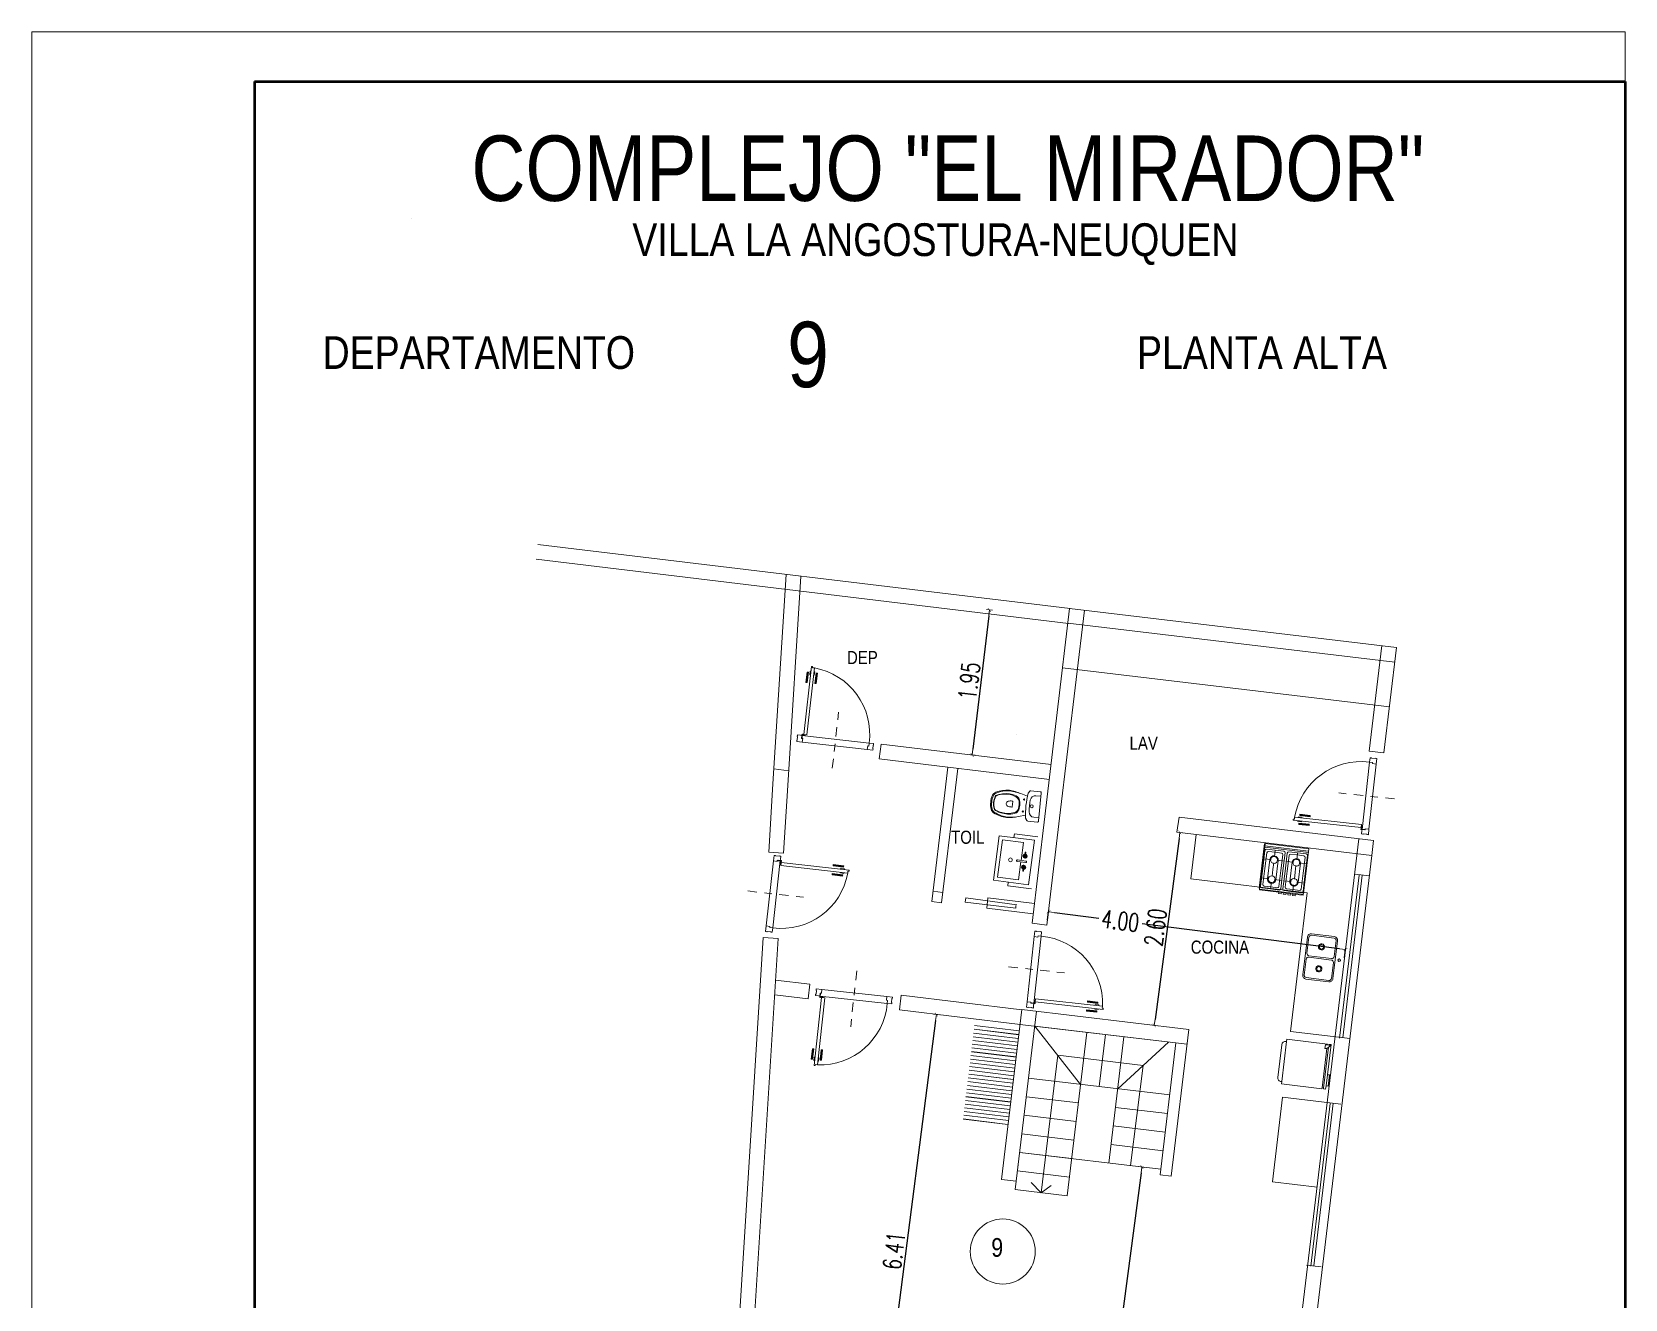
# Model space of a CAD drawing. Header units: millimetres. Extents: x 4525 to 9082, y 179 to 563.
# Drawn here: x 5274.77 to 5296.07, y 461.63 to 478.57 of the extents above; entities that cross this region are included whole.
import ezdxf

# ---------------------------------------------------------------- set-up
doc = ezdxf.new("R2010")
doc.units = ezdxf.units.MM
doc.header["$LTSCALE"] = 100
doc.linetypes.add('ACAD_ISO04W100', pattern=[30, 24, -3, 0, -3])
doc.linetypes.add('DASHDOT2', pattern=[0.5, 0.25, -0.125, 0, -0.125])
doc.layers.get('DEFPOINTS').update_dxf_attribs({"lineweight": 5})
for name, color, linetype, lineweight in [('000-Ejes', 251, 'ACAD_ISO04W100', 5), ('003-Mesada', 31, 'Continuous', 25), ('004-Carpinterias', 1, 'Continuous', 18), ('004-Carpinterias Puertas', 1, 'Continuous', 13), ('006-Cotas parciales', 7, 'Continuous', 5), ('A01-Barrido', 250, 'Continuous', 5), ('A01-Carpinterias', 1, 'Continuous', 18), ('EQ-cocinas', 24, 'Continuous', 18), ('HATCH MUROS', 251, 'Continuous', 9), ('SANIT', 12, 'Continuous', 13), ('SANIT-INT', 11, 'Continuous', 5)]:
    doc.layers.add(name, color=color, linetype=linetype, lineweight=lineweight)
doc.layers.add('CONT-MNR', color=47, linetype='Continuous')
doc.styles.add('AREAL', font='ARIALN.TTF')
doc.styles.add('COTAS', font='ROMANS.shx', dxfattribs={"width": 0.7})
doc.dimstyles.new('COTA40', dxfattribs={"dimscale": 0.4, "dimtxt": 0.3, "dimasz": 0.2, "dimexe": 0, "dimexo": 0, "dimgap": 0.09, "dimtad": 1, "dimzin": 0, "dimdsep": 46, "dimtxsty": 'COTAS', "dimblk1": 'COTA_N', "dimblk2": 'COTA_N', "dimsah": 1, "dimcen": 0.1, "dimclrd": 1, "dimclre": 8, "dimclrt": 5, "dimaunit": 1, "dimadec": 3, "dimazin": 0, "dimtfac": 1, "dimtix": 1, "dimtmove": 2, "dimatfit": 3, "dimldrblk": 'COTA_N', "dimfxl": 0, "dimtolj": 1, "dimtzin": 0, "dimarcsym": 0})

# ---------------------------------------------------------------- blocks, each defined once
blk = doc.blocks.new('COTA_N')
for p, q in [((-1, 0), (0, 0)), ((0, 0.5), (0, -0.5))]:
    blk.add_line(p, q)
at = {"const_width": 0.065}
blk.add_lwpolyline([(0.1414213562373163, 0.1414213562373021), (0.2828427124746327, 0.2828427124746187), (0, 0), (-0.1414213562373021, -0.1414213562373021), (-0.2828427124746185, -0.2828427124746185)], dxfattribs=at)
blk = doc.blocks.new('*D662')
at = {"layer": '006-Cotas parciales', "color": 1, "lineweight": -2, "ltscale": 100}
blk.add_line((5287.558187513844, 470.7651356786924), (5287.345645374095, 468.9857122337349), dxfattribs=at)
at = {"layer": 'DEFPOINTS', "color": 0, "ltscale": 100}
for p in [(5287.567675621155, 470.844571034924), (5287.336157266796, 468.9062768775018), (5287.33615726679, 468.9062768775026)]:
    blk.add_point(p, dxfattribs=at)
at = {"layer": '006-Cotas parciales', "color": 1, "lineweight": -2, "ltscale": 100, "xscale": 0.08000000000000002, "yscale": 0.08000000000000002, "zscale": 0.08000000000000002}
for p, rotation in [((5287.567675621149, 470.8445710349248), 83.18861111115189), ((5287.33615726679, 468.9062768775026), 263.1886111111519)]:
    blk.add_blockref('COTA_N', p, dxfattribs=dict(at, rotation=rotation))
at = {"layer": '006-Cotas parciales', "color": 5, "ltscale": 100, "insert": (5287.297017499316, 469.8939257654577), "char_height": 0.12, "attachment_point": 5, "rotation": 83.18861111115189, "style": 'COTAS'}
blk.add_mtext('\\A1;{\\H2x;1.95}', dxfattribs=at)
blk = doc.blocks.new('Anaf1')
at = {"layer": 'SANIT', "linetype": 'ByBlock'}
for p, q in [((-0.2949999999999591, 0), (0.2950000000001864, 1.13686837721616e-13)), ((-0.2949999999999591, -0.04999999999995453), (-0.2949999999999591, 0)), ((0.2950000000001864, 1.13686837721616e-13), (0.2950000000001864, -0.6249999999998863)), ((-0.2949999999999591, -0.04999999999995453), (-0.2949999999999591, -0.6159999999999854)), ((-0.2860000000000582, -0.33299999999997), (-0.2860000000000582, -0.09199999999998454)), ((-0.2659999999999627, -0.07200000000000273), (-0.1499999999999773, -0.07200000000000273)), ((-0.03399999999999181, -0.07200000000000273), (-0.1499999999999773, -0.07200000000000273)), ((-0.01400000000001, -0.33299999999997), (-0.01400000000001, -0.09199999999998454)), ((0.01400000000001, -0.33299999999997), (0.01400000000001, -0.09199999999998454)), ((0.03399999999999181, -0.07200000000000273), (0.1499999999999773, -0.07200000000000273)), ((0.2660000000001901, -0.07199999999988904), (0.1499999999999773, -0.07200000000000273)), ((0.2860000000002856, -0.3329999999998563), (0.2860000000002856, -0.09199999999987085)), ((-0.2860000000000582, -0.33299999999997), (-0.2860000000000582, -0.5739999999999554)), ((-0.01400000000001, -0.33299999999997), (-0.01400000000001, -0.5739999999999554)), ((0.01400000000001, -0.33299999999997), (0.01400000000001, -0.5739999999999554)), ((0.2860000000002856, -0.3329999999998563), (0.2860000000002856, -0.5739999999998417)), ((-0.2949999999999591, -0.625), (-0.2949999999999591, -0.6159999999999854)), ((-0.03499999999996817, -0.625), (-0.2949999999999591, -0.625)), ((-0.2659999999999627, -0.5940000000000509), (-0.1499999999999773, -0.5940000000000509)), ((-0.03399999999999181, -0.5940000000000509), (-0.1499999999999773, -0.5940000000000509)), ((-0.03499999999996817, -0.625), (-0.03499999999996817, -0.6430000000000291)), ((0.0009999999999763531, -0.6430000000000291), (0.0009999999999763531, -0.625)), ((0.02800000000002001, -0.625), (0.0009999999999763531, -0.625)), ((0.02800000000002001, -0.625), (0.02800000000002001, -0.6430000000000291)), ((0.03399999999999181, -0.5940000000000509), (0.1499999999999773, -0.5940000000000509)), ((0.06399999999996453, -0.6430000000000291), (0.06399999999996453, -0.625)), ((0.09100000000000819, -0.625), (0.06399999999996453, -0.625)), ((0.09100000000000819, -0.625), (0.09100000000000819, -0.6430000000000291)), ((0.1269999999999527, -0.6430000000000291), (0.1269999999999527, -0.625)), ((0.1539999999999964, -0.625), (0.1269999999999527, -0.625)), ((0.2660000000001901, -0.5939999999999372), (0.1499999999999773, -0.5940000000000509)), ((0.1539999999999964, -0.625), (0.1539999999999964, -0.6430000000000291)), ((0.2950000000001864, -0.6249999999998863), (0.1900000000000546, -0.625)), ((0.1900000000000546, -0.6430000000000291), (0.1900000000000546, -0.625)), ((-0.03499999999996817, -0.6430000000000291), (0.0009999999999763531, -0.6430000000000291)), ((0.02800000000002001, -0.6430000000000291), (0.06399999999996453, -0.6430000000000291)), ((0.09100000000000819, -0.6430000000000291), (0.1269999999999527, -0.6430000000000291)), ((0.1539999999999964, -0.6430000000000291), (0.1900000000000546, -0.6430000000000291))]:
    blk.add_line(p, q, dxfattribs=at)
for centre in [(-0.1499999999999773, -0.2029999999999745), (0.1499999999999773, -0.2029999999999745), (-0.1499999999999773, -0.4629999999999654), (0.1499999999999773, -0.4629999999999654)]:
    blk.add_circle(centre, 0.046, dxfattribs=at)
for centre, start, end in [((-0.2659999999999627, -0.09199999999998454), 90, 180), ((-0.03399999999999181, -0.09199999999998454), 0, 90), ((0.03399999999999181, -0.09199999999998454), 90, 180), ((0.2660000000001901, -0.09199999999987085), 0, 90), ((-0.2659999999999627, -0.5739999999999554), 180, 270), ((-0.03399999999999181, -0.5739999999999554), 270, 0), ((0.03399999999999181, -0.5739999999999554), 180, 270), ((0.2660000000001901, -0.5739999999998417), 270, 0)]:
    blk.add_arc(centre, 0.02, start, end, dxfattribs=at)
at = {"layer": 'SANIT-INT'}
for p, q in [((-0.2949999999999591, -0.03200000000003911), (0.2950000000001864, -0.03199999999992542)), ((-0.2949999999999591, -0.04999999999995453), (0.2950000000001864, -0.04999999999984084)), ((-0.2860000000000582, -0.2029999999999745), (-0.1895470447259413, -0.2029999999999745)), ((-0.2580000000000382, -0.33299999999997), (-0.2580000000000382, -0.1200000000000045)), ((-0.2380000000000564, -0.1000000000000227), (-0.1499999999999773, -0.1000000000000227)), ((-0.2050000000000409, -0.2029999999999745), (-0.2050000000000409, -0.4629999999999654)), ((-0.1499999999999773, -0.07200000000000273), (-0.1499999999999773, -0.1634529552741242)), ((-0.06200000000001182, -0.1000000000000227), (-0.1499999999999773, -0.1000000000000227)), ((-0.01400000000001, -0.2029999999999745), (-0.1104529552741269, -0.2029999999999745)), ((-0.09500000000002728, -0.2029999999999745), (-0.09500000000002728, -0.4629999999999654)), ((-0.04200000000003001, -0.33299999999997), (-0.04200000000003001, -0.1200000000000045)), ((0.01400000000001, -0.2029999999999745), (0.1104529552741269, -0.2029999999999745)), ((0.04200000000003001, -0.33299999999997), (0.04200000000003001, -0.1200000000000045)), ((0.06200000000001182, -0.1000000000000227), (0.1499999999999773, -0.1000000000000227)), ((0.09500000000002728, -0.2029999999999745), (0.09500000000002728, -0.4629999999999654)), ((0.1499999999999773, -0.07200000000000273), (0.1499999999999773, -0.1634529552741242)), ((0.23700000000008, -0.1000000000000227), (0.1499999999999773, -0.1000000000000227)), ((0.2860000000002856, -0.2029999999998608), (0.1895470447259413, -0.2029999999999745)), ((0.2050000000000409, -0.2029999999999745), (0.2050000000000409, -0.4629999999999654)), ((0.2580000000002656, -0.3329999999998563), (0.2580000000002656, -0.1199999999998909)), ((-0.2580000000000382, -0.33299999999997), (-0.2580000000000382, -0.5460000000000491)), ((-0.1499999999999773, -0.2425470447258249), (-0.1499999999999773, -0.33299999999997)), ((-0.1499999999999773, -0.4234529552741151), (-0.1499999999999773, -0.33299999999997)), ((-0.04200000000003001, -0.33299999999997), (-0.04200000000003001, -0.5460000000000491)), ((0.04200000000003001, -0.33299999999997), (0.04200000000003001, -0.5460000000000491)), ((0.1499999999999773, -0.2425470447258249), (0.1499999999999773, -0.33299999999997)), ((0.1499999999999773, -0.4234529552741151), (0.1499999999999773, -0.33299999999997)), ((0.2580000000002656, -0.3329999999998563), (0.2580000000002656, -0.5459999999999354)), ((0.2950000000001864, -0.6159999999998718), (-0.2949999999999591, -0.6159999999999854)), ((-0.2860000000000582, -0.4629999999999654), (-0.1895470447259413, -0.4629999999999654)), ((-0.2380000000000564, -0.5660000000000309), (-0.1499999999999773, -0.5660000000000309)), ((-0.1499999999999773, -0.5940000000000509), (-0.1499999999999773, -0.5025470447258158)), ((-0.06200000000001182, -0.5660000000000309), (-0.1499999999999773, -0.5660000000000309)), ((-0.01400000000001, -0.4629999999999654), (-0.1104529552741269, -0.4629999999999654)), ((0.0009999999999763531, -0.625), (-0.03499999999996817, -0.625)), ((0.01400000000001, -0.4629999999999654), (0.1104529552741269, -0.4629999999999654)), ((0.06399999999996453, -0.625), (0.02800000000002001, -0.625)), ((0.06200000000001182, -0.5660000000000309), (0.1499999999999773, -0.5660000000000309)), ((0.1269999999999527, -0.625), (0.09100000000000819, -0.625)), ((0.1499999999999773, -0.5940000000000509), (0.1499999999999773, -0.5025470447258158)), ((0.23700000000008, -0.5660000000000309), (0.1499999999999773, -0.5660000000000309)), ((0.1900000000000546, -0.625), (0.1539999999999964, -0.625)), ((0.2860000000002856, -0.4629999999998518), (0.1895470447259413, -0.4629999999999654))]:
    blk.add_line(p, q, dxfattribs=at)
for centre, radius, start, end in [((-0.2380000000000564, -0.1200000000000045), 0.02, 90, 180), ((-0.1499999999999773, -0.2029999999999745), 0.055, 0, 180), ((-0.06200000000001182, -0.1200000000000045), 0.02, 0, 90), ((0.06200000000001182, -0.1200000000000045), 0.02, 90, 180), ((0.1499999999999773, -0.2029999999999745), 0.055, 0, 180), ((0.2371434290697607, -0.1208743994770884), 0.02087489222549785, 2.400686010455708, 90.39367604510993), ((-0.2380000000000564, -0.5460000000000491), 0.02, 180, 270), ((-0.1499999999999773, -0.4629999999999654), 0.055, 180, 0), ((-0.06200000000001182, -0.5460000000000491), 0.02, 270, 0), ((0.06200000000001182, -0.5460000000000491), 0.02, 180, 270), ((0.1499999999999773, -0.4629999999999654), 0.055, 180, 0), ((0.237143429069647, -0.5451256005227378), 0.02087489222558157, 269.6063239552093, 357.5993139895573)]:
    blk.add_arc(centre, radius, start, end, dxfattribs=at)
blk = doc.blocks.new('MI PILETA 104EC')
at = {"layer": 'SANIT'}
for points in [[(-0.009999999999990905, 0.1035258468169786), (-0.009999999999990905, 0.4135258468170377, 0.414213562373095), (-0.03999999999996362, 0.4435258468170105), (-0.2549999999999955, 0.4435258468170105, 0.4142135623731034), (-0.2849999999999682, 0.4135258468170377), (-0.2849999999999682, 0.1035258468169786, 0.414213562373095), (-0.2549999999999955, 0.07352584681700591), (-0.03999999999996362, 0.07352584681700591, 0.414213562373095)], [(0.04000000000007731, 0.4435258468170105), (0.2549999999999955, 0.4435258468170105, -0.414213562373095), (0.2850000000000819, 0.4135258468169241), (0.2849999999999682, 0.1035258468169786, -0.414213562373095), (0.2549999999999955, 0.07352584681700591), (0.04000000000007731, 0.07352584681700591, -0.414213562373095), (0.009999999999990905, 0.1035258468169786), (0.009999999999990905, 0.4135258468169241, -0.414213562373095)]]:
    blk.add_lwpolyline(points, format="xyb", close=True, dxfattribs=at)
at = {"layer": 'SANIT-INT'}
blk.add_lwpolyline([(0.3050000000000637, 0.1035258468169786), (0.3050000000000637, 0.4135258468170377, 0.4142135623738675), (0.2549999999999955, 0.4635258468169923), (-0.2549999999999955, 0.4635258468169923, 0.4142135623738675), (-0.3050000000000637, 0.4135258468170377), (-0.3050000000000637, 0.1035258468169786, 0.4142135623732016), (-0.2549999999999955, 0.05352584681713779), (0.2550000000001091, 0.0535258468170241, 0.4142135623732016)], format="xyb", close=True, dxfattribs=at)
for centre, radius in [((-0.1474999999999227, 0.258525846817065), 0.0409911865168624), ((-0.1474999999999227, 0.258525846817065), 0.02896462872615757), ((0.1475000000000364, 0.2585258468169513), 0.0409911865168624), ((0.1475000000000364, 0.2585258468169513), 0.02896462872615757), ((0, 0), 0.017)]:
    blk.add_circle(centre, radius, dxfattribs=at)
blk = doc.blocks.new('Hela1')
at = {"layer": 'SANIT'}
for p, q in [((-0.2200000000000015, 0), (0.2200000000000015, 0)), ((-0.2999999999999998, -0.6100000000000012), (-0.2999999999999998, -0.0600000000000005)), ((-0.2999999999999998, -0.0600000000000005), (-0.2700000000000022, -0.06000000000000227)), ((-0.2700000000000005, -0.0600000000000005), (-0.2700000000000005, -0.05000000000000071)), ((-0.2700000000000022, -0.06000000000000227), (0.2700000000000005, -0.0600000000000005)), ((0.2700000000000005, -0.05000000000000071), (0.2700000000000005, -0.0600000000000005)), ((0.2700000000000005, -0.06000000000000227), (0.2999999999999998, -0.0600000000000005)), ((0.2999999999999998, -0.0600000000000005), (0.2999999999999998, -0.6100000000000012)), ((-0.2999999999999998, -0.6100000000000012), (-0.2900000000000018, -0.6100000000000021)), ((-0.2900000000000018, -0.6300000000000008), (-0.2999999999999998, -0.6300000000000008)), ((-0.3000000000000016, -0.6300000000000008), (-0.2999999999999998, -0.660000000000001)), ((-0.2900000000000018, -0.6100000000000021), (-0.2900000000000018, -0.6300000000000008)), ((0.2900000000000018, -0.6100000000000021), (0.2900000000000018, -0.6300000000000008)), ((0.2900000000000018, -0.6100000000000021), (0.2999999999999998, -0.6100000000000012)), ((0.2999999999999998, -0.6300000000000008), (0.2900000000000018, -0.6300000000000008)), ((0.2999999999999998, -0.6300000000000008), (0.2999999999999998, -0.660000000000001)), ((-0.2550000000000017, -0.6600000000000001), (-0.2999999999999998, -0.660000000000001)), ((-0.2550000000000017, -0.6900000000000013), (-0.2550000000000017, -0.6600000000000001)), ((-0.2550000000000017, -0.6900000000000004), (-0.1049999999999995, -0.6900000000000013)), ((-0.1049999999999995, -0.6900000000000022), (-0.1049999999999995, -0.6600000000000001)), ((0.2999999999999998, -0.660000000000001), (-0.1049999999999995, -0.6599999999999993))]:
    blk.add_line(p, q, dxfattribs=at)
for centre, start, end in [((-0.2200000000000015, -0.05000000000000071), 89.99999999999979, 180), ((0.2200000000000015, -0.05000000000000071), 0, 89.99999999999974)]:
    blk.add_arc(centre, 0.05, start, end, dxfattribs=at)
at = {"layer": 'SANIT-INT'}
for p, q in [((-0.2900000000000018, -0.6100000000000021), (0.2400000000000011, -0.6100000000000021)), ((-0.2900000000000018, -0.6300000000000008), (0.2600000000000007, -0.6300000000000008)), ((0.2400000000000011, -0.6100000000000021), (0.2400000000000011, -0.5850000000000017)), ((0.2400000000000011, -0.5850000000000017), (0.2900000000000018, -0.5850000000000017)), ((0.2900000000000018, -0.6600000000000028), (0.2400000000000011, -0.6100000000000021)), ((0.2900000000000018, -0.5850000000000017), (0.2900000000000018, -0.6100000000000021)), ((0.2900000000000018, -0.6300000000000008), (0.2900000000000018, -0.6600000000000028)), ((-0.2550000000000017, -0.6600000000000001), (-0.1049999999999995, -0.6599999999999993))]:
    blk.add_line(p, q, dxfattribs=at)
blk = doc.blocks.new('INOD-MONACO-AP-PLANTA-CON-DPTO')
at = {"layer": 'SANIT'}
for p, q in [((-0.1875, 0), (0.1875, 0)), ((-0.2044999999999391, -0.01500000000010004), (-0.2044999999999391, -0.1421095426510419)), ((-0.1744726813707302, -0.1716958425374742), (-0.1971309899890912, -0.1561182553623439)), ((-0.1300043800614503, -0.1794738217547547), (-0.1559731098107022, -0.2704400000000078)), ((0.1269543567073015, -0.1798239402976378), (0.1519168901892272, -0.2704400000000078)), ((0.1744726813707302, -0.1716958425374742), (0.1971309899890912, -0.1561182553623439)), ((0.2044999999999391, -0.01500000000010004), (0.2044999999999391, -0.1421095426510419))]:
    blk.add_line(p, q, dxfattribs=at)
for points in [[(-0.103501688297797, -0.300088000144342, 0.02891968446601949), (-0.1109281098107431, -0.3100400000000718, 0.1569982379524856), (-0.1327081098107783, -0.4882399999999052, 0.07282937098922942), (-0.1049881098107335, -0.5872400000000653, 0.2043327168444823), (-0.08370310981069906, -0.6070400000000973, 0.08039211096279854), (-0.002028109810680689, -0.6223849999998947)], [(-0.002028109810680689, -0.2704400000000078, 0.1215239087016815), (-0.08521360647660003, -0.285907796123638, 0.06069296288012443)], [(-0.002028109810680689, -0.2704400000000078, -0.1215239087016815), (0.08115738685512497, -0.285907796123638, -0.06069296288012443)], [(0.09944546867643567, -0.300088000144342, -0.02891968446601949), (0.106871890189268, -0.3100400000000718, -0.1569982379524856), (0.1286518901893032, -0.4882399999999052, -0.07282937098922942), (0.1009318901892584, -0.5872400000000653, -0.2043327168444823), (0.07964689018933768, -0.6070400000000973, -0.08039211096279854), (-0.002028109810680689, -0.6223849999998947)], [(-0.1242130356785083, -0.6086133216533653, 0.1229684794302639), (-0.09120409791148631, -0.6341285035780402, 0.09256830714706141), (-0.002028109810680689, -0.6471950019015367, 0.0933757579531992)], [(0.1201568160571469, -0.6086133216533653, -0.1229684794302639), (0.08714787829001125, -0.6341285035780402, -0.09256830714707319), (-0.002028109810680689, -0.6471950019015367, -0.0933757579531992)]]:
    blk.add_lwpolyline(points, format="xyb", dxfattribs=at)
for centre, radius, start, end in [((-0.1894122838704106, -0.01665713351144404), 0.0167665418743097, 83.45096086134691, 131.9108305766657), ((0.1894122838704106, -0.01665713351144404), 0.0167665418743098, 48.0891694233343, 96.5490391386531), ((-0.1875, -0.01500000000010004), 0.017, 140.4696340946339, 180), ((-0.1875, -0.1421095426510419), 0.017, 180, 235.4914770123155), ((-0.1648416913816391, -0.1576871298261722), 0.017, 235.4914770123155, 261.4564352098724), ((0, 0.9395865384615263), 1.126586538461539, 261.4564352098724, 278.5435647901276), ((0.1648416913816391, -0.1576871298261722), 0.017, 278.5435647901276, 304.5085229876845), ((0.1875, -0.1421095426510419), 0.017, 304.5085229876845, 0), ((0.1875, -0.01500000000010004), 0.017, 0, 39.53036590536615), ((0.1073526060433778, -0.4151784160972056), 0.2846906370738987, 170.2890878224414, 184.6109877135514), ((0.4075275888357055, -0.4210541899733471), 0.5832818114739858, 165.0356159295131, 174.6981765783248), ((-0.06088618921569378, -0.3361657372449827), 0.05583622369332557, 115.8293593564002, 139.7491744394574), ((0.05682996959421871, -0.3361657372449827), 0.05583622369332557, 40.25082556054257, 64.17064064354153), ((-0.4115838084383086, -0.421054189970846), 0.5832818114550833, 5.301823421596778, 14.96438407075713), ((-0.1114088256647392, -0.4151784160972056), 0.2846906370738987, 357.2884526785306, 9.710912177558573), ((0.2447546701497458, -0.4063862926379898), 0.4223609615022964, 184.301406441026, 206.0710492915529), ((-0.0254115411762541, -0.5350569518809607), 0.1231757884083064, 207.5391003383246, 216.6671824553037), ((0.02135532155477904, -0.5350569518809607), 0.1231757884083064, 323.3328175446962, 332.4608996616754), ((-0.2488108897711072, -0.4063862926379898), 0.4223609615022964, 333.9289507084471, 356.9788714067552)]:
    blk.add_arc(centre, radius, start, end, dxfattribs=at)
at = {"layer": 'SANIT-INT'}
for p, q in [((-0.1449999999999818, 0), (-0.1449999999999818, -0.06721035199984726)), ((0.1449999999999818, 0), (0.1449999999999818, -0.06721035199984726)), ((0.001627289623570505, -0.3680216066654793), (-0.03416191527173851, -0.3692547744051353)), ((0.001627289623570505, -0.3680216066654793), (0.03741649451865214, -0.3692547744051353))]:
    blk.add_line(p, q, dxfattribs=at)
for points in [[(-0.1559731098107022, -0.2704400000000078, 0.05803092419500167), (-0.1851781098107494, -0.4288399999998092, 0.09976757165374839), (-0.141618109810679, -0.6070400000000973, 0.1552561087472014), (-0.09607810981071907, -0.6466399999999339, 0.09390614768995514), (-0.002028109810680689, -0.6604999999999563, 0.09390614768995514)], [(-0.002544760616729036, -0.2793350082599773, 0.08741993924799438), (-0.0603558251599452, -0.2860935117248573, 0.1215239087016731)], [(0.1519168901892272, -0.2704400000000078, -0.05803092419500167), (0.1811218901892744, -0.4288399999998092, -0.09976757165374839), (0.1375618901893176, -0.6070400000000973, -0.1552561087472014), (0.092021890189244, -0.6466399999999339, -0.09390614768995514), (-0.002028109810680689, -0.6604999999999563, -0.09390614768995514)], [(-0.00151145900474603, -0.2793350082599773, -0.08741993924799438), (0.05629960553858382, -0.2860935117248573, -0.1215239087016731)]]:
    blk.add_lwpolyline(points, format="xyb", dxfattribs=at)
for centre, radius in [((0, -0.1099999999999), 0.02), ((-0.08226310981069673, -0.2209399999999277), 0.007425), ((0.07820689018933535, -0.2209399999999277), 0.007425)]:
    blk.add_circle(centre, radius, dxfattribs=at)
for centre, radius, start, end in [((-0.07499999999993179, -0.06721035199984726), 0.07, 180, 265.7396957933601), ((0, 0.9395865384615263), 1.079586538461539, 265.7396957933601, 274.2603042066399), ((0.07499999999993179, -0.06721035199984726), 0.07, 274.2603042066399, 0), ((0.2191847849261421, -0.443090789473672), 0.3498274803696287, 174.9531880705503, 203.9731690010456), ((0.1616287280322695, -0.4484474151488484), 0.2931502825049992, 156.8405031906451, 172.9202841881469), ((-0.03579185374280769, -0.3584531164717646), 0.07641531973975386, 108.750848748993, 160.6658217317385), ((0.1519459645833194, -0.3748136839224117), 0.1909408687625346, 179.8282416376988, 196.8592931275974), ((-0.03398958082505033, -0.3742562941686174), 0.005004487896337668, 91.97342649323774, 179.8282416376988), ((-0.1486913853362921, -0.3748136839224117), 0.1909408687625346, 343.1407068724026, 0.1717583623011701), ((0.03724416007196396, -0.3742562941686174), 0.005004487896337668, 0.1717583623011701, 88.02657350676229), ((0.03173563412133262, -0.3584531164717646), 0.07641531973975386, 19.33417826826152, 71.24915125100704), ((-0.2232410045475035, -0.443090789473672), 0.3498274803696287, 336.0268309989544, 5.046811929449674), ((-0.1656849476537445, -0.4484474151488484), 0.2931502825049992, 7.079715811853054, 23.15949680935488), ((-0.07113186132073679, -0.5721852203732851), 0.03210255661112169, 203.9731690010456, 250.166892305025), ((0.004545220515979054, -0.3623645321320055), 0.2551535416557778, 250.166892305025, 268.5518682901512), ((-0.01948018750738356, -0.4267639243512349), 0.01181590372073576, 196.8592931275974, 200.5908181662419), ((0.001841911266865282, -0.4187533737674585), 0.03459310321480315, 200.5908181662419, 269.6445247143764), ((-0.00860144013745412, -0.3623645321320055), 0.2551535416557778, 271.4481317098488, 289.833107694975), ((0.001412667980162041, -0.4187533737674585), 0.03459310321480315, 270.3554752856236, 339.4091818337581), ((0.02273476675441088, -0.4267639243512349), 0.01181590372073576, 339.4091818337581, 343.1407068724026), ((0.06707564169937541, -0.5721852203732851), 0.03210255661112169, 289.833107694975, 336.0268309989544)]:
    blk.add_arc(centre, radius, start, end, dxfattribs=at)
blk = doc.blocks.new('*D666')
at = {"layer": '006-Cotas parciales', "color": 1, "lineweight": -2, "ltscale": 100}
blk.add_line((5289.5956392299, 463.3192471662268), (5288.998452512777, 458.8082859851037), dxfattribs=at)
at = {"layer": 'DEFPOINTS', "color": 0, "ltscale": 100}
for p in [(5289.606138480097, 463.3985552096101), (5288.987953262579, 458.7289779417204), (5288.98795326258, 458.7289779417202)]:
    blk.add_point(p, dxfattribs=at)
at = {"layer": '006-Cotas parciales', "color": 1, "lineweight": -2, "ltscale": 100, "xscale": 0.08000000000000002, "yscale": 0.08000000000000002, "zscale": 0.08000000000000002}
for p, rotation in [((5289.606138480098, 463.39855520961), 82.45871069471866), ((5288.98795326258, 458.7289779417202), 262.4587106947186)]:
    blk.add_blockref('COTA_N', p, dxfattribs=dict(at, rotation=rotation))
at = {"layer": '006-Cotas parciales', "color": 5, "ltscale": 100, "insert": (5289.142395186742, 461.0842401135495), "char_height": 0.12, "attachment_point": 5, "rotation": 82.45871069471863, "style": 'COTAS'}
blk.add_mtext('\\A1;{\\H2x;4.71}', dxfattribs=at)
blk = doc.blocks.new('PUERTA 1.04 0.90 PT')
at = {"layer": '000-Ejes', "linetype": 'DASHDOT2', "ltscale": 0.005}
blk.add_line((804.5839257300975, 1061.020194796287), (803.7390863906453, 1061.020194781595), dxfattribs=at)
at = {"layer": '004-Carpinterias', "color": 1, "linetype": 'Continuous'}
for p, q in [((803.2659785910221, 1060.605680082911), (803.2659785910225, 1060.590680066712)), ((803.2809786072219, 1060.605680082911), (803.2659785910221, 1060.605680082911)), ((803.2659785910221, 1060.605680082911), (803.2659785910225, 1060.590680066712)), ((803.2809786072219, 1060.632680111914), (803.2809786072219, 1060.605680082911)), ((803.3309786447421, 1060.63268011203), (803.3309786447417, 1060.642680122837)), ((803.3789786965804, 1060.642680122778), (803.3309786448012, 1060.642680122837)), ((803.3309786447421, 1060.590680066709), (803.3309786447417, 1060.580680055901)), ((803.3789786965804, 1060.580680055961), (803.3309786448012, 1060.580680055901)), ((803.485978812168, 1060.680680163877), (803.345978660941, 1060.680680163877)), ((803.345978660941, 1060.662680144459), (803.345978660941, 1060.680680163877)), ((803.4859788121685, 1060.662680144459), (803.345978660941, 1060.662680144459)), ((803.345978660941, 1060.560680034287), (803.345978660941, 1060.542680014863)), ((803.4859788121685, 1060.560680034287), (803.345978660941, 1060.560680034287)), ((803.485978812168, 1060.542680014863), (803.345978660941, 1060.542680014863)), ((803.3789786965808, 1060.63268011209), (803.3789786965804, 1060.642680122897)), ((803.3789786965808, 1060.590680066657), (803.3789786965804, 1060.580680055842)), ((803.4859788121685, 1060.662680144459), (803.485978812168, 1060.680680163877)), ((803.4859788121685, 1060.560680034287), (803.485978812168, 1060.542680014863))]:
    blk.add_line(p, q, dxfattribs=at)
at = {"layer": '004-Carpinterias', "linetype": 'Continuous'}
for p, q in [((803.2659785910225, 1060.590680066712), (804.1810281510955, 1060.590680066712)), ((804.1810281510955, 1060.632680111914), (803.2809786072223, 1060.632680111915))]:
    blk.add_line(p, q, dxfattribs=at)
at = {"layer": '004-Carpinterias', "ltscale": 0.01, "const_width": 0.02}
for points in [[(803.485978812168, 1060.671680154168), (803.345978660941, 1060.671680154168)], [(803.485978812168, 1060.551680024575), (803.345978660941, 1060.551680024575)]]:
    blk.add_lwpolyline(points, dxfattribs=at)
at = {"layer": 'A01-Barrido', "linetype": 'Continuous'}
for p, q in [((804.1969629700295, 1061.472709357166), (804.1960281944289, 1060.567680192956)), ((804.2860304961216, 1060.582680223823), (804.2869652720233, 1061.457709355702))]:
    blk.add_line(p, q, dxfattribs=at)
for points in [[(804.1810281510955, 1060.578270373851), (804.1810281510955, 1060.612680236461), (804.1860281513043, 1060.612680236461), (804.1860281513043, 1060.580180201324)], [(804.1935281594112, 1060.572680193217), (804.226028194548, 1060.572680193217), (804.226028194548, 1060.567680193009), (804.1916183319379, 1060.567680193009)]]:
    blk.add_lwpolyline(points, dxfattribs=at)
blk.add_circle((804.1860281513043, 1060.572680193217), 0.007500008106809762, dxfattribs=at)
blk.add_arc((804.1773431859738, 1060.574684875566), 0.898238779767937, 88.7484171780801, 176.2980942524262, dxfattribs=at)
at = {"layer": 'A01-Carpinterias', "linetype": 'Continuous'}
for p, q in [((804.1969629703945, 1061.472709360092), (804.1969629703942, 1061.532709315697)), ((804.1969629703942, 1061.532709315697), (804.2169629703942, 1061.532709315697)), ((804.236962978116, 1061.472709372035), (804.1969629703945, 1061.472709360092)), ((804.2169629703942, 1061.527709315697), (804.2169629703942, 1061.532709315697)), ((804.2169629703942, 1061.527709315697), (804.2669652720231, 1061.527709315697)), ((804.236962978116, 1061.457709355701), (804.236962978116, 1061.472709372035)), ((804.236962978116, 1061.457709355701), (804.2869652720233, 1061.457709355702)), ((804.2669652720231, 1061.532709315697), (804.2669652720231, 1061.527709315697)), ((804.2669652720231, 1061.532709315697), (804.286965272023, 1061.532709315697)), ((804.286965272023, 1061.532709315697), (804.2869652720233, 1061.457709355702)), ((804.2869652723446, 1061.532709330389), (804.286965272023, 1061.532709330389)), ((804.1810281510955, 1060.590680066712), (804.1810281510955, 1060.632680111914)), ((804.1960281944289, 1060.567680192949), (804.1960281944284, 1060.547680171387)), ((804.2360282018935, 1060.567680207487), (804.196028194548, 1060.567680193009)), ((804.1960281941715, 1060.547680171353), (804.1960281941717, 1060.507680263828)), ((804.1960281941715, 1060.547680171353), (804.1960281944284, 1060.547680171387)), ((804.2169629703942, 1060.512680263828), (804.2169629703942, 1060.507680263828)), ((804.2169629703942, 1060.512680263828), (804.2669652720231, 1060.512680263828)), ((804.2360282018935, 1060.582680223821), (804.2860282018935, 1060.582680223823)), ((804.2360282018935, 1060.582680223821), (804.2360282018935, 1060.567680207487)), ((804.2669652720231, 1060.507680263828), (804.2669652720231, 1060.512680263828)), ((804.2860281798569, 1060.507680263828), (804.2860282018935, 1060.582680223823)), ((804.1960281941717, 1060.507680263828), (804.2169629703942, 1060.507680263828)), ((804.1960281941717, 1060.507680160547), (804.206028194172, 1060.507680160547)), ((804.2669652720231, 1060.507680263828), (804.2860281798569, 1060.507680263828)), ((804.286030496123, 1060.507680175239), (804.2760304961214, 1060.507680175239))]:
    blk.add_line(p, q, dxfattribs=at)
blk = doc.blocks.new('*D667')
at = {"layer": '006-Cotas parciales', "color": 1, "lineweight": -2, "ltscale": 100}
blk.add_line((5290.102371995935, 467.7910430813349), (5289.782116273159, 465.3719317849077), dxfattribs=at)
at = {"layer": 'DEFPOINTS', "color": 0, "ltscale": 100}
for p in [(5290.112871246125, 467.8703511247193), (5289.771617022956, 465.2926237415251), (5289.771617022962, 465.2926237415243)]:
    blk.add_point(p, dxfattribs=at)
at = {"layer": '006-Cotas parciales', "color": 1, "lineweight": -2, "ltscale": 100, "xscale": 0.08000000000000002, "yscale": 0.08000000000000002, "zscale": 0.08000000000000002}
for p, rotation in [((5290.112871246132, 467.8703511247184), 82.45871069469821), ((5289.771617022962, 465.2926237415243), 262.4587106946982)]:
    blk.add_blockref('COTA_N', p, dxfattribs=dict(at, rotation=rotation))
at = {"layer": '006-Cotas parciales', "color": 5, "ltscale": 100, "insert": (5289.787593449949, 466.6019609710049), "char_height": 0.12, "attachment_point": 5, "rotation": 82.45871069469818, "style": 'COTAS'}
blk.add_mtext('\\A1;{\\H2x;2.60}', dxfattribs=at)
blk = doc.blocks.new('*D668')
at = {"layer": '006-Cotas parciales', "color": 251, "lineweight": -2}
for p, q in [((5288.343345185001, 466.6971541085044), (5288.357642845472, 466.8096557955931)), ((5292.313596354617, 466.1925812023488), (5292.327894015088, 466.3050828894376))]:
    blk.add_line(p, q, dxfattribs=at)
at = {"layer": '006-Cotas parciales', "color": 1, "lineweight": -2}
for p, q in [((5288.437004509145, 466.7995698479879), (5289.028253124229, 466.7244290019233)), ((5292.248532351415, 466.315168837043), (5289.60759326904, 466.6508015844045))]:
    blk.add_line(p, q, dxfattribs=at)
at = {"layer": 'DEFPOINTS', "color": 0}
for p in [(5288.343345185001, 466.6971541085044), (5292.327894015088, 466.3050828894376), (5292.313596354617, 466.1925812023488)]:
    blk.add_point(p, dxfattribs=at)
at = {"layer": '006-Cotas parciales', "color": 1, "lineweight": -2, "xscale": 0.08000000000000002, "yscale": 0.08000000000000002, "zscale": 0.08000000000000002}
for p, rotation in [((5288.357642845472, 466.8096557955931), 172.7571979239267), ((5292.327894015088, 466.3050828894376), 352.7571979239267)]:
    blk.add_blockref('COTA_N', p, dxfattribs=dict(at, rotation=rotation))
at = {"layer": '006-Cotas parciales', "color": 5, "insert": (5289.318199288008, 466.6897877286839), "char_height": 0.12, "attachment_point": 5, "rotation": 352.7571979239267, "style": 'COTAS'}
blk.add_mtext('\\A1;{\\H2x;4.00}', dxfattribs=at)
blk = doc.blocks.new('*D669')
at = {"layer": '006-Cotas parciales', "color": 1, "lineweight": -2, "ltscale": 100}
blk.add_line((5286.847927006557, 465.3589528227054), (5286.047127063493, 459.1608066290763), dxfattribs=at)
at = {"layer": 'DEFPOINTS', "color": 0, "ltscale": 100}
for p in [(5286.85817779735, 465.4382933627093), (5286.036876272706, 459.0814660890718), (5286.036876272703, 459.0814660890723)]:
    blk.add_point(p, dxfattribs=at)
at = {"layer": '006-Cotas parciales', "color": 1, "lineweight": -2, "ltscale": 100, "xscale": 0.08000000000000002, "yscale": 0.08000000000000002, "zscale": 0.08000000000000002}
for p, rotation in [((5286.858177797348, 465.4382933627097), 82.63817228771583), ((5286.036876272703, 459.0814660890723), 262.6381722877158)]:
    blk.add_blockref('COTA_N', p, dxfattribs=dict(at, rotation=rotation))
at = {"layer": '006-Cotas parciales', "color": 5, "ltscale": 100, "insert": (5286.292812982017, 462.2798687679327), "char_height": 0.12, "attachment_point": 5, "rotation": 82.63817228771582, "style": 'COTAS'}
blk.add_mtext('\\A1;{\\H2x;6.41}', dxfattribs=at)

msp = doc.modelspace()

# ---------------------------------------------------------------- linework, layer by layer
at = {"layer": '003-Mesada', "ltscale": 100, "extrusion": (0.1448694006770321, -0.01766268928398752, 0.9892931244857284)}
msp.add_line((5291.175874979054, 467.1274072718049), (5291.248490142249, 467.7229969275449), dxfattribs=at)
at = {"layer": 'CONT-MNR', "ltscale": 100}
msp.add_line((5279.840562436703, 476.0810685378036, -1.004622472213344), (5279.840562436703, 476.0810685378036, -1.004622472213344), dxfattribs=at)
at = {"layer": 'HATCH MUROS', "color": 0, "ltscale": 100}
for p, q in [((5274.766375391575, 478.5712572657142), (5296.06604953438, 478.5712572657142)), ((5274.766375391575, 478.5712572657142), (5274.766375391575, 448.9040453837727)), ((5296.06604953438, 478.5712572657142), (5296.06604953438, 448.9040453837727)), ((5281.532603541503, 471.7198510120103), (5288.646925672095, 470.863016978521)), ((5281.508688781842, 471.5212859489442), (5288.623010912434, 470.6644519154551)), ((5284.673856101417, 468.5212908514517), (5284.849455782274, 471.3203762859889)), ((5284.872746535966, 468.4973369047329), (5285.048346216823, 471.2964223392698)), ((5288.63961760292, 470.8638971470422), (5288.307533687989, 468.0836583453956)), ((5288.506357012673, 468.061904968272), (5288.838440775355, 470.8421424952618)), ((5293.01095687095, 470.344629632472), (5288.638744223371, 470.865953452725)), ((5292.986174183688, 470.1461679158967), (5288.615064816859, 470.6673601857012)), ((5292.643760757408, 468.9567496618351), (5292.81236359973, 470.3683090394847)), ((5292.842349147985, 468.9330293935752), (5293.01095687095, 470.344629632472)), ((5292.91513596415, 469.5503881148251), (5288.544026597321, 470.0715803846296)), ((5288.390770031581, 468.7805211013223), (5286.118176379136, 469.0514953883191)), ((5287.924906991543, 469.1770870144648), (5287.924843652438, 469.176555805214)), ((5286.094354037489, 468.8536976751508), (5288.371405058227, 468.5794544268487)), ((5284.885153039428, 468.6950984437203), (5284.686247715939, 468.7188150585027)), ((5287.011326782327, 468.7432594013223), (5286.95244461365, 468.250292164062)), ((5287.143563456301, 468.7273330937057), (5287.099311557532, 468.3568518976176)), ((5284.616426915477, 467.6058609537624), (5284.673856101417, 468.5212908514517)), ((5284.816034509579, 467.5933386386559), (5284.872746535966, 468.4973369047329)), ((5286.952444613649, 468.250292164062), (5286.796618253954, 466.9456987403382)), ((5287.099311557532, 468.3568518976176), (5286.928854927929, 466.9297724327216)), ((5288.307533687988, 468.0836583453956), (5288.137077058385, 466.6565788804996)), ((5288.335665448966, 466.632858612239), (5288.506357012673, 468.061904968272)), ((5292.702593377036, 467.7629805002668), (5290.103746556485, 468.0728558109956)), ((5292.678341899024, 467.5644554445864), (5290.073217224437, 467.8756007498175)), ((5291.373638213322, 458.3231603154671), (5292.504000105809, 467.7866599072806)), ((5291.175940302032, 467.1279430509528), (5291.246978521571, 467.7237228520241)), ((5291.767556754624, 467.0574912322047), (5291.838594974162, 467.653271033276)), ((5291.813502691299, 467.0633250572191), (5290.259788031927, 467.2485833067819)), ((5292.650162318924, 467.2893644690336), (5292.451573928341, 467.3130847372944)), ((5286.796618253954, 466.9456987403382), (5286.928854927929, 466.9297724327211)), ((5286.813143247296, 467.0840475901991), (5286.945379921272, 467.0681212825825)), ((5287.547760776422, 466.9955717960196), (5288.16863617433, 466.9207948655239)), ((5291.592084636556, 465.20988836891), (5291.813502691299, 467.0633250572191)), ((5287.531100296436, 466.8572392638859), (5288.152111180987, 466.7824460156632)), ((5284.088315882075, 459.1876913181263), (5284.54485195657, 466.4649452984619)), ((5284.287923476179, 459.1751690030198), (5284.744459550673, 466.4524229833557)), ((5284.709689689456, 465.898186144092), (5285.166537960729, 465.8431642966436)), ((5284.697158896757, 465.6984434158875), (5285.142659784966, 465.6448126587819)), ((5286.389258984038, 465.6959023415334), (5288.001227161274, 465.5017602757391)), ((5286.365388766454, 465.4976168108101), (5287.977550840543, 465.3035398181509)), ((5287.999400247528, 465.5039352430812), (5287.728047606673, 463.2321445687577)), ((5287.913350299124, 463.0971951448862), (5288.197993518755, 465.4802558360672)), ((5288.198123189248, 465.4813414500354), (5287.926635997253, 463.2084243004972)), ((5290.23353360041, 465.2375467966903), (5287.999400247531, 465.5039352430805)), ((5290.209817476652, 465.0389579076725), (5287.975720841019, 465.3053419760567)), ((5288.786311678115, 464.5035871353354), (5288.174273249992, 465.2816674412817)), ((5288.770038421735, 465.2105066364995), (5288.174273249992, 465.2816674412817)), ((5288.174273249992, 465.2816674412822), (5289.982935440085, 465.0656328975885)), ((5288.608409666157, 463.0141742059742), (5288.869332617027, 465.1986465023683)), ((5289.999242430121, 463.2756906481394), (5290.23353360041, 465.2375467966901)), ((5292.390391165905, 465.1145351361506), (5291.592084636555, 465.20988836891)), ((5289.03454716634, 464.4739368000095), (5289.117568105253, 465.1689961670419)), ((5289.164181313264, 463.451344511776), (5289.36580359348, 465.1393458317161)), ((5289.282782654567, 464.4442864646834), (5289.961568765223, 465.068185026934)), ((5289.850301137185, 463.2934808493347), (5290.060862960514, 465.0563248928037)), ((5289.977842021602, 464.3612655257707), (5288.09125231108, 464.5866080742469)), ((5288.09125231108, 464.586608074248), (5289.977842021602, 464.3612655257707)), ((5288.756661342788, 464.2553516471079), (5288.061601975754, 464.3383725860201)), ((5289.948191686275, 464.1130300375441), (5289.253132319242, 464.1960509764563)), ((5291.351843150144, 463.1988853118985), (5291.487160287958, 464.3315921639618)), ((5292.263972126273, 464.2388063513623), (5291.487160287958, 464.3315921639617)), ((5288.727011007461, 464.0071161588812), (5288.031951640429, 464.0901370977933)), ((5289.918541350949, 463.8647945493171), (5289.223481983916, 463.9478154882295)), ((5288.697360672136, 463.7588806706545), (5288.002301305103, 463.8419016095665)), ((5289.888891015625, 463.6165590610906), (5289.193831648589, 463.6995800000029)), ((5289.859240680298, 463.3683235728636), (5287.972650969777, 463.5936661213398)), ((5288.667710336809, 463.5106451824275), (5287.972650969776, 463.5936661213398)), ((5288.638060001483, 463.2624096942009), (5287.94300063445, 463.345430633113)), ((5289.999242430119, 463.2756906481394), (5289.850301137183, 463.2934808493347)), ((5287.728047606674, 463.2321445687578), (5287.926635997253, 463.2084243004973)), ((5288.608409666157, 463.0141742059742), (5287.913350299124, 463.0971951448862)), ((5292.004200973254, 462.0639770184792), (5291.805612582671, 462.0876972867402))]:
    msp.add_line(p, q, dxfattribs=at)
at = {"layer": 'HATCH MUROS', "color": 0, "lineweight": 50, "ltscale": 100}
for p, q in [((5277.743788113557, 477.9088518226155), (5296.06604953438, 477.9088518226156)), ((5277.743788113557, 477.9088518226155), (5277.743788113557, 448.9040453837727)), ((5296.06604953438, 477.9088518226156), (5296.06604953438, 448.9040453837727))]:
    msp.add_line(p, q, dxfattribs=at)
at = {"layer": 'HATCH MUROS', "color": 0, "linetype": 'ByBlock', "ltscale": 100}
for p, q in [((5286.118176379136, 469.0514953883191), (5286.094354037489, 468.8536976751508)), ((5292.643760757408, 468.9567496618351), (5292.842349147984, 468.9330293935752)), ((5290.103746556484, 468.0728558109958), (5290.073217224437, 467.8756007498175)), ((5290.330881492008, 467.8448263964964), (5290.259788031926, 467.2485833067817)), ((5292.678341899024, 467.5644554445864), (5292.702593377036, 467.7629805002668)), ((5284.616426915477, 467.6058609537624), (5284.816034509581, 467.5933386386559)), ((5292.678341899024, 467.5644554445864), (5291.933038574072, 461.3201929185362)), ((5287.547760776422, 466.9955717960194), (5287.531100296436, 466.8572392638857)), ((5284.544851956571, 466.4649452984622), (5284.744459550673, 466.4524229833557)), ((5288.137077058385, 466.6565788804996), (5288.335665448967, 466.6328586122387)), ((5285.166537960729, 465.8431642966431), (5285.142659784966, 465.644812658782)), ((5286.389258984038, 465.6959023415333), (5286.365388766453, 465.4976168108098)), ((5291.351843150143, 463.1988853118985), (5291.947517722885, 463.1277353286582))]:
    msp.add_line(p, q, dxfattribs=at)
at = {"layer": 'HATCH MUROS', "color": 3, "ltscale": 100}
for p, q in [((5292.509348185791, 467.2977668869341), (5292.249577032774, 465.1229375540508)), ((5292.550868123632, 467.3012246031641), (5292.291096970615, 465.1263952702809)), ((5292.12315799314, 464.2472087692628), (5291.863386840123, 462.0723794363795)), ((5292.164677930981, 464.2506664854928), (5291.904906777964, 462.0758371526096))]:
    msp.add_line(p, q, dxfattribs=at)
at = {"layer": 'HATCH MUROS', "color": 1, "linetype": 'ByBlock', "ltscale": 100}
for p, q in [((5287.250840574833, 466.9948567184808), (5287.243632454713, 466.9372489511204)), ((5287.243632454713, 466.9372489511204), (5287.920892600686, 466.8580382709994)), ((5287.935308840924, 466.9048445819796), (5287.250840574833, 466.9948567184808)), ((5287.920892600686, 466.8580382709994), (5287.920892600686, 466.8940431255994))]:
    msp.add_line(p, q, dxfattribs=at)
at = {"layer": 'HATCH MUROS', "ltscale": 100}
for p, q in [((5287.356527147063, 465.1897748476562), (5287.953200488437, 465.1179454890859)), ((5287.362503153103, 465.2394164365896), (5287.959176494476, 465.167587078019)), ((5287.362792512918, 465.2418200956419), (5287.959465854291, 465.1699907370714)), ((5287.363479396483, 465.2392989134307), (5287.959178718729, 465.1675868102568)), ((5287.368768518957, 465.291461684575), (5287.96544186033, 465.2196323260047)), ((5287.332623122906, 464.9912084919233), (5287.929296464279, 464.9193791333529)), ((5287.338599128945, 465.0408500808566), (5287.935272470319, 464.9690207222861)), ((5287.344575134985, 465.0904916697897), (5287.941248476358, 465.0186623112194)), ((5287.350551141024, 465.1401332587231), (5287.947224482397, 465.0683039001526)), ((5287.308429738933, 464.790238477138), (5287.905103080307, 464.7184091185676)), ((5287.314405744973, 464.8398800660713), (5287.911079086346, 464.7680507075008)), ((5287.320381751012, 464.8895216550044), (5287.917055092385, 464.8176922964341)), ((5287.326357757051, 464.9391632439378), (5287.923031098425, 464.8673338853673)), ((5287.326647116866, 464.9415669029901), (5287.92332045824, 464.8697375444196)), ((5287.327334000432, 464.9390457207789), (5287.923033322678, 464.867333617605)), ((5287.284236354962, 464.5892684623527), (5287.880909696335, 464.5174391037823)), ((5287.290212361001, 464.638910051286), (5287.886885702374, 464.5670806927155)), ((5287.290501720815, 464.6413137103383), (5287.887175062188, 464.5694843517679)), ((5287.29118860438, 464.6387925281271), (5287.886887926627, 464.5670804249531)), ((5287.296477726854, 464.6909552992715), (5287.893151068228, 464.6191259407011)), ((5287.302453732894, 464.7405968882048), (5287.899127074267, 464.6687675296344)), ((5287.254066964951, 464.3386568586342), (5287.850740306324, 464.2668275000638)), ((5287.254356324765, 464.3410605176865), (5287.851029666138, 464.2692311591161)), ((5287.25504320833, 464.3385393354753), (5287.850742530576, 464.2668272323014)), ((5287.260332330804, 464.3907021066198), (5287.857005672177, 464.3188727480493)), ((5287.266308336843, 464.440343695553), (5287.862981678217, 464.3685143369826)), ((5287.272284342883, 464.4899852844862), (5287.868957684256, 464.4181559259158)), ((5287.278260348922, 464.5396268734195), (5287.874933690296, 464.4677975148491)), ((5287.230162940793, 464.1400905029012), (5287.826836282166, 464.0682611443308)), ((5287.236138946832, 464.1897320918345), (5287.832812288206, 464.117902733264)), ((5287.242114952872, 464.2393736807677), (5287.838788294245, 464.1675443221973)), ((5287.248090958911, 464.2890152697009), (5287.844764300285, 464.2171859111305)), ((5287.218210928714, 464.0408073250347), (5287.814884270088, 463.9689779664643)), ((5287.218897812279, 464.0382861428235), (5287.814597134526, 463.9665740396496)), ((5287.224186934754, 464.090448913968), (5287.820860276127, 464.0186195553975))]:
    msp.add_line(p, q, dxfattribs=at)
at = {"layer": 'HATCH MUROS', "color": 2, "ltscale": 100}
for p, q in [((5288.261135447099, 463.0556541616351), (5288.480292464053, 464.8926272883086)), ((5288.480292464053, 464.8926272883086), (5289.622175709896, 464.7562357458093)), ((5289.622175709896, 464.7562357458086), (5289.453414490112, 463.4167972327298)), ((5288.261135447099, 463.0556541616351), (5288.126963657794, 463.1922853180048)), ((5288.126963657794, 463.1922853180048), (5288.261135447099, 463.0556541616351)), ((5288.261135447099, 463.0556541616351), (5288.391933320743, 463.1515427836974))]:
    msp.add_line(p, q, dxfattribs=at)
at = {"layer": 'HATCH MUROS', "color": 0, "ltscale": 100}
msp.add_circle((5287.745764821947, 462.2699831139944), 0.4351169533328434, dxfattribs=at)
at = {"layer": 'SANIT', "ltscale": 0.01, "extrusion": (0.001202128368403698, 0.00929338938240033, 0.9999560929366714)}
for p, q in [((5288.036308602496, 467.5332996451118), (5288.045929500548, 467.607676687113)), ((5288.046225976872, 467.5320168023802), (5288.036308602496, 467.5332996451118)), ((5288.045929500548, 467.607676687113), (5288.055846874924, 467.6063938443805)), ((5288.055846874924, 467.6063938443805), (5288.046225976872, 467.5320168023802)), ((5287.93903481781, 467.4828643614212, 9.370816333964528e-05), (5288.05308462314, 467.468111669995, 9.370816333964528e-05)), ((5288.055650195953, 467.4879455478587, 9.370816333964528e-05), (5287.941600390624, 467.5026982392894, 9.370816333964528e-05)), ((5288.022839345223, 467.4291717863081), (5288.013218447169, 467.354794744305)), ((5288.032756719598, 467.4278889435756), (5288.022839345223, 467.4291717863081)), ((5288.023135821545, 467.3535119015743), (5288.032756719598, 467.4278889435756))]:
    msp.add_line(p, q, dxfattribs=at)
at = {"layer": 'SANIT', "ltscale": 0.01, "extrusion": (-0.001202128359556622, -0.009293389383544726, 0.9999560929366714)}
msp.add_line((5288.01321844717, 467.3547947443305), (5288.023135821547, 467.3535119015953), dxfattribs=at)
at = {"layer": 'SANIT', "ltscale": 0.01, "elevation": 9.370816325866374e-05}
msp.add_lwpolyline([(5288.168200007962, 467.7658034343796), (5288.091229443986, 467.1707609717916), (5287.62015374661, 467.2316960552209), (5287.697124310585, 467.8267385178089)], close=True, dxfattribs=at)
at = {"layer": 'SANIT', "ltscale": 0.01, "extrusion": (0.001202128368403698, 0.00929338938240033, 0.9999560929366714)}
for centre, radius, start, end in [((5287.936496325541, 467.4135133873688, 10.70146922035197), 0.009999999999990905, 172.6292216602915, 262.6292216603639), ((5287.936496325541, 467.4135133873688, 10.70146922035196), 0.01000000000044565, 82.62922166425223, 172.6292216642866), ((5288.050546161363, 467.3987609296494, 10.70137551630333), 0.009999999999763531, 262.6292216642522, 352.6292216642866), ((5288.050546161364, 467.3987609296476, 10.7013755163033), 0.009999999999990905, 352.6292216668581, 82.6292216681397)]:
    msp.add_arc(centre, radius, start, end, dxfattribs=at)
at = {"layer": 'SANIT-INT'}
for p, q in [((5287.895273483499, 467.8011073157533, 9.37081637755851e-05), (5287.901687697107, 467.8506941872021, 9.37081637755851e-05)), ((5287.901687697107, 467.8506941872021, 9.37081637755851e-05), (5288.214490834896, 467.8102321438884, 9.37081637755851e-05)), ((5287.811880467269, 467.1564142905683, 9.37081637755851e-05), (5288.131601194404, 467.1150574358982, 9.37081637755851e-05))]:
    msp.add_line(p, q, dxfattribs=at)
at = {"layer": 'SANIT-INT', "elevation": 9.370816325866374e-05}
for points in [[(5287.987655095641, 467.4765751796505), (5287.956866813749, 467.2385577593533), (5287.676154832157, 467.2748687134392), (5287.740296968803, 467.770737432261), (5288.021008950394, 467.7344264781779), (5287.990220668456, 467.496409057516)], [(5287.818302919522, 467.2060648531653), (5287.811880467269, 467.1564142905683)]]:
    msp.add_lwpolyline(points, dxfattribs=at)
at = {"layer": 'SANIT-INT', "extrusion": (0.001202128362969942, 0.00929338937548966, 0.9999560929367421)}
msp.add_circle((5287.844760678928, 467.4253801956162, 10.70146918838976), 0.02499999999999998, dxfattribs=at)
at = {"layer": 'SANIT-INT', "extrusion": (0.001202128362969946, 0.009293389375489658, 0.9999560929367421)}
for centre, radius, start, end in [((5288.040332318118, 467.4757004490097, 10.70207826470704), 0.02749999999999998, 93.10490336096119, 72.15353996818249), ((5288.040332318118, 467.4757004490097, 10.70207826470704), 0.01749999999999998, 99.23077126352587, 246.0276720649217), ((5288.040332318118, 467.4757004490097, 10.70207826470704), 0.01749999999999998, 279.2307712628923, 66.02767206560958), ((5288.021090535916, 467.326953003841, 10.70067270397426), 0.02749999999999998, 273.1049033604393, 252.1535399676351), ((5288.021090535916, 467.326953003841, 10.70067270397426), 0.01749999999999998, 99.23077126352587, 246.0276720649217), ((5288.021090535916, 467.326953003841, 10.70067270397426), 0.01749999999999998, 279.2307712628923, 66.02767206560958)]:
    msp.add_arc(centre, radius, start, end, dxfattribs=at)

# ---------------------------------------------------------------- block references
at = {"layer": '004-Carpinterias', "ltscale": 0.01, "extrusion": (7.31449443803722e-18, -7.418212312180433e-19, -1), "zscale": -0.9999999999999999, "rotation": 95.79103495496297}
msp.add_blockref('INOD-MONACO-AP-PLANTA-CON-DPTO', (-5288.242200061275, 468.2105624641148), dxfattribs=at)
at = {"layer": '004-Carpinterias Puertas'}
for p, rotation in [((4320.619681857949, 1386.439187295917), 263.6078658742027), ((4378.506182769984, -499.5911141524738), 353.7993446957066), ((6202.043896762761, 1431.936080714151), 173.6078658742052)]:
    msp.add_blockref('PUERTA 1.04 0.90 PT', p, dxfattribs=dict(at, rotation=rotation))
at = {"layer": '004-Carpinterias Puertas', "xscale": -1}
for p, rotation in [((5972.947968701686, -675.7323353581244), 353.791729350116), ((4143.986098842738, -219.1044040033684), 263.7917293501357)]:
    msp.add_blockref('PUERTA 1.04 0.90 PT', p, dxfattribs=dict(at, rotation=rotation))
at = {"layer": 'EQ-cocinas', "rotation": 353.0487224719762}
msp.add_blockref('Anaf1', (5291.546284970197, 467.6866893464252), dxfattribs=at)
at = {"layer": 'EQ-cocinas', "extrusion": (0.144830963749382, -0.01797514352397542, 0.9892931244857197), "xscale": -1, "rotation": 359.999995318111}
msp.add_blockref('MI PILETA 104EC', (1114.439033873579, -5138.920816153666, 758.0639668078031), dxfattribs=at)
at = {"layer": 'EQ-cocinas', "extrusion": (-0.1448992509553184, 0.01741611086998557, 0.989293124485737), "rotation": 180.0000046816394}
msp.add_blockref('Hela1', (-1092.952152011781, 5142.498985398211, -758.7199506246046), dxfattribs=at)

# ---------------------------------------------------------------- texts
at = {"style": 'AREAL'}
for s, height, p in [('COMPLEJO "EL MIRADOR"', 0.875, (5280.642068128042, 476.3112729558935, -2.750000000001813)), ('VILLA LA ANGOSTURA-NEUQUEN', 0.4375, (5282.794053833247, 475.5749558121917, -1.375000000001813)), ('9', 0.875, (5284.863550763937, 473.8218279380117, -2.750000000001813)), ('DEPARTAMENTO ', 0.4375, (5278.6532813188, 474.0662983814865, -1.375000000001813)), ('PLANTA ALTA', 0.4375, (5289.539945949321, 474.0662983814865, -1.375000000001813)), ('DEP', 0.1749559028437464, (5285.663136189747, 470.1208109473652, 1.148628596749272)), ('LAV', 0.1749559028437464, (5289.440882758509, 468.9766849503118, 1.148628596749272)), ('TOIL', 0.1749559028437464, (5287.054879043267, 467.7189123424093, -0.77)), ('COCINA', 0.1749559028437464, (5290.259260413806, 466.2503131600294, 1.148628596749272)), ('9', 0.2499370040624949, (5287.592003990561, 462.198886493963, -1.1))]:
    msp.add_text(s, height=height, dxfattribs=at).set_placement(p)

# ---------------------------------------------------------------- dimensions: what is measured, and where the dimension line sits
at = {"layer": '006-Cotas parciales', "color": 4, "ltscale": 100}
dim = msp.add_aligned_dim(p1=(5287.567675621156, 470.8445710349242), p2=(5287.336157266797, 468.906276877502), distance=-7.292025176929362e-12, text='{\\H2x;<>}', dimstyle='COTA40', dxfattribs=at)
dim.commit()
dim.dimension.update_dxf_attribs({"geometry": '*D662', "text_midpoint": (5287.297017499316, 469.8939257654577)})
at = {"layer": '006-Cotas parciales', "ltscale": 100}
for p1, p2, distance, picture, middle in [((5290.112871246125, 467.8703511247192), (5289.771617022955, 465.2926237415251), 7.31746462725366e-12, '*D667', (5289.787593449949, 466.6019609710049)), ((5286.85817779735, 465.4382933627093), (5286.036876272706, 459.0814660890718), -2.7715114723663836e-12, '*D669', (5286.292812982017, 462.2798687679327)), ((5289.606138480097, 463.3985552096101), (5288.987953262579, 458.7289779417204), 9.31392827024643e-13, '*D666', (5289.142395186742, 461.0842401135495))]:
    dim = msp.add_aligned_dim(p1=p1, p2=p2, distance=distance, text='{\\H2x;<>}', dimstyle='COTA40', dxfattribs=at)
    dim.commit()
    dim.dimension.update_dxf_attribs({"geometry": picture, "text_midpoint": middle})
at = {"layer": '006-Cotas parciales', "color": 0}
dim = msp.add_linear_dim(base=(5292.327894015088, 466.3050828894376), p1=(5288.343345185001, 466.6971541085044), p2=(5292.313596354617, 466.1925812023489), angle=352.7571979239275, text='{\\H2x;<>}', dimstyle='COTA40', override={"dimclre": 251}, dxfattribs=at)
dim.commit()
dim.dimension.update_dxf_attribs({"geometry": '*D668', "text_midpoint": (5289.318199288008, 466.6897877286839), "dimtype": 161})

doc.saveas('drawing.dxf')
